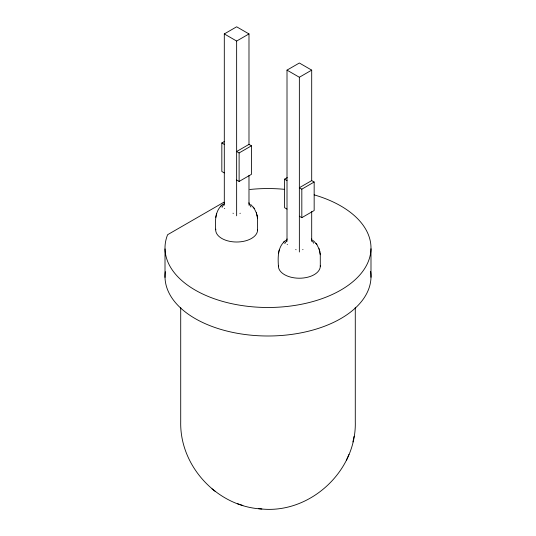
<?xml version="1.0" encoding="UTF-8"?>
<svg xmlns="http://www.w3.org/2000/svg" width="536" height="536" viewBox="0 0 536 536"><rect width="100%" height="100%" fill="white"/><g stroke="black" fill="none" stroke-linecap="round" stroke-linejoin="round"><path stroke-width="0.8" d="M299.356 252.007L299.356 77.258L311.697 70.129L311.697 180.599L299.356 187.727L301.822 189.154L314.163 182.026L314.163 210.534L301.822 217.663L299.356 216.236M287.008 238.929L286.472 241.073L284.77 243.592M221.207 205.804C214.903 211.968 215.177 221.683 215.693 229.77M283.913 242.004C277.615 248.175 277.889 257.89 278.405 265.977M258.345 508.597C308.16 515.8 356.608 472.008 355.288 421.919L355.281 307.282M215.814 217.375L216.048 215.794M278.519 253.575L278.76 252M352.916 441.952L354.102 436.257M233.026 213.181L233.287 213.509M295.785 249.434L296.046 249.756M216.202 215.063L216.618 213.529M278.908 251.27L279.33 249.736M346.457 460.169L348.963 454.448M239.967 213.542L240.222 213.214M302.719 249.709L302.994 249.448M222.058 207.385L224.236 203.459A6.285 5.126 0 0 0 224.303 202.729M224.718 208.404L224.403 208.397M287.477 244.624L287.162 244.61M221.341 205.656L222.902 204.189M284.053 241.863L285.614 240.396M220.738 206.286L221.79 205.188M283.45 242.493L284.502 241.394M224.303 205.201L224.303 33.929L236.644 26.8L248.985 33.929L248.985 144.398L236.644 151.521L239.11 152.948L251.458 145.819L251.458 174.327L239.11 181.456L236.644 180.029M224.303 33.929L236.644 41.051L248.985 33.929M287.008 241.401L287.008 70.129L299.356 63.007L311.697 70.129M224.303 172.907L221.83 171.48L221.83 142.971L224.571 141.383M223.981 202.166L167.614 234.708A102.999 59.469 0 0 0 237.039 304.736A102.999 59.469 0 0 0 363.462 270.345A102.999 59.469 0 0 0 314.13 194.856M287.008 209.107L284.542 207.68L284.542 179.178L287.283 177.59M261.89 508.992C217.516 506.828 179.721 466.367 180.712 421.919L180.712 307.45M237.361 503.652L242.888 505.475M287.008 70.129L299.356 77.258M248.985 144.398L251.458 145.819M311.697 180.599L314.163 182.026M221.83 142.971L224.303 144.398M284.542 179.178L287.008 180.599M212.022 488.886L215.573 491.646M313.419 240.671L316.883 244.584L319.228 249.334M250.707 204.471L254.171 208.377L256.516 213.127M313.64 243.23L311.744 239.559A6.218 5.079 0 0 1 311.697 238.929M250.928 207.023L249.039 203.352A6.218 5.079 0 0 1 248.985 202.729M315.965 243.337L316.374 243.887M316.468 244.014L316.883 244.584M253.26 207.13L253.662 207.68M253.756 207.814L254.171 208.377M318.994 248.637L320.273 254.747L320.3 266.278M256.282 212.437L257.568 218.541L257.588 230.071M319.697 250.855L319.845 251.585M319.871 251.679L320.026 252.416M256.985 214.655L257.139 215.378M257.159 215.479L257.314 216.209M320.133 253.16L320.273 254.747M257.427 216.953L257.568 218.541M370.992 248.764L370.992 277.273M311.697 211.586L311.697 241.401M301.822 189.154L301.822 217.663M248.985 175.386L248.985 205.201M239.11 152.948L239.11 181.456M236.644 41.051L236.644 215.807M165.008 248.912L165.008 277.42M257.575 229.468A20.951 12.094 0 0 1 236.383 242.011A20.951 12.094 0 0 1 215.733 229.167M320.287 265.675A20.951 12.094 0 0 1 299.095 278.218A20.951 12.094 0 0 1 278.445 265.374M249.796 189.489A102.999 59.469 0 0 1 284.348 189.309M370.604 271.35A102.999 59.469 0 0 1 268.302 335.998A102.999 59.469 0 0 1 165.343 271.698"/></g></svg>
